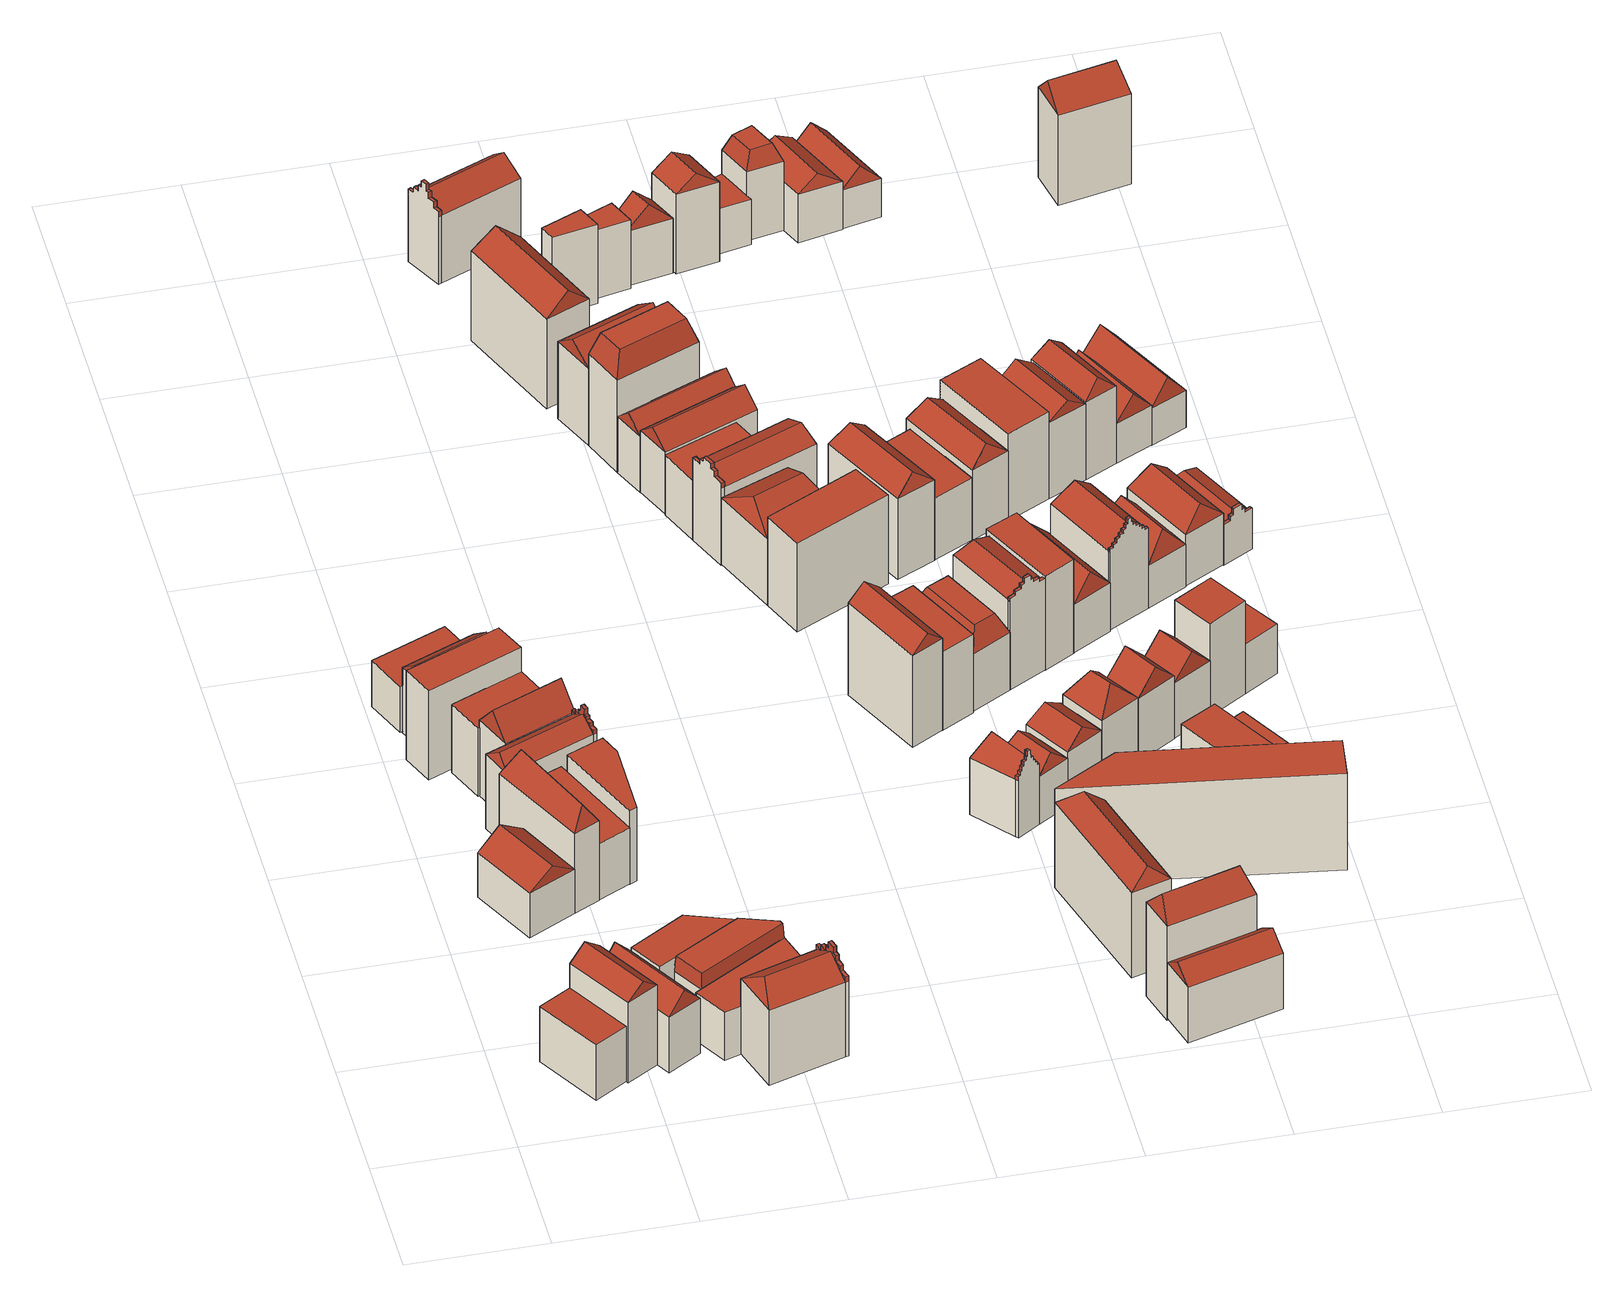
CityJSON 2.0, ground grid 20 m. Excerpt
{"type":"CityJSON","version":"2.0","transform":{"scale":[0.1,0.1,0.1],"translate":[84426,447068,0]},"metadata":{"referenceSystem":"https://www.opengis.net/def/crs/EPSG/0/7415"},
"CityObjects":{
"building1":{"type":"Building","geometry":[{"type":"Solid","lod":"2","boundaries":[[[[0,1,2,3]],[[4,5,6,7]],[[2,1,7,6]],[[0,3,5,4]],[[3,2,6,5]],[[1,0,4,7]]]],"semantics":{"surfaces":[{"type":"GroundSurface"},{"type":"RoofSurface"},{"type":"WallSurface"}],"values":[[0,1,2,2,2,2]]}}]},
"building2":{"type":"Building","geometry":[{"type":"Solid","lod":"2","boundaries":[[[[8,9,10,11]],[[10,9,12,13]],[[8,11,14,15]],[[11,10,13,14]],[[9,8,15,12]],[[15,14,16,17]],[[14,13,16]],[[13,12,17,16]],[[12,15,17]]]],"semantics":{"surfaces":[{"type":"GroundSurface"},{"type":"WallSurface"},{"type":"RoofSurface"}],"values":[[0,1,1,1,1,2,2,2,2]]}}]},
"building3":{"type":"Building","geometry":[{"type":"Solid","lod":"2","boundaries":[[[[18,19,20,21]],[[20,19,22,23]],[[18,21,24,25]],[[21,20,23,24]],[[19,18,25,22]],[[25,24,26,27]],[[24,23,26]],[[23,22,27,26]],[[22,25,27]]]],"semantics":{"surfaces":[{"type":"GroundSurface"},{"type":"WallSurface"},{"type":"RoofSurface"}],"values":[[0,1,1,1,1,2,2,2,2]]}}]},
"building4":{"type":"Building","geometry":[{"type":"Solid","lod":"2","boundaries":[[[[28,29,30,31]],[[30,29,32,33]],[[28,31,34,35]],[[31,30,33,34]],[[29,28,35,32]],[[35,34,36,37]],[[34,33,36]],[[33,32,37,36]],[[32,35,37]]]],"semantics":{"surfaces":[{"type":"GroundSurface"},{"type":"WallSurface"},{"type":"RoofSurface"}],"values":[[0,1,1,1,1,2,2,2,2]]}}]},
"building5":{"type":"Building","geometry":[{"type":"Solid","lod":"2","boundaries":[[[[38,20,39,40]],[[40,39,41,42]],[[20,38,43,44]],[[39,20,44,41]],[[38,40,42,43]],[[43,42,45,46]],[[42,41,45]],[[41,44,46,45]],[[44,43,46]]]],"semantics":{"surfaces":[{"type":"GroundSurface"},{"type":"WallSurface"},{"type":"RoofSurface"}],"values":[[0,1,1,1,1,2,2,2,2]]}}]},
"building6":{"type":"Building","geometry":[{"type":"Solid","lod":"2","boundaries":[[[[47,48,49,50]],[[51,52,53,54]],[[49,48,54,53]],[[47,50,52,51]],[[50,49,53,52]],[[48,47,51,54]]]],"semantics":{"surfaces":[{"type":"GroundSurface"},{"type":"RoofSurface"},{"type":"WallSurface"}],"values":[[0,1,2,2,2,2]]}}]},
"building7":{"type":"Building","geometry":[{"type":"Solid","lod":"2","boundaries":[[[[55,56,57,58]],[[59,60,61,62]],[[57,56,62,61]],[[55,58,60,59]],[[58,57,61,60]],[[56,55,59,62]]]],"semantics":{"surfaces":[{"type":"GroundSurface"},{"type":"RoofSurface"},{"type":"WallSurface"}],"values":[[0,1,2,2,2,2]]}}]},
"building8":{"type":"Building","geometry":[{"type":"Solid","lod":"2","boundaries":[[[[63,64,65,66]],[[67,68,69,70]],[[65,64,70,69]],[[63,66,68,67]],[[66,65,69,68]],[[64,63,67,70]]]],"semantics":{"surfaces":[{"type":"GroundSurface"},{"type":"RoofSurface"},{"type":"WallSurface"}],"values":[[0,1,2,2,2,2]]}}]},
"building9":{"type":"Building","geometry":[{"type":"Solid","lod":"2","boundaries":[[[[71,72,73,74]],[[73,72,75,76]],[[71,74,77,78]],[[74,73,76,77]],[[72,71,78,75]],[[78,77,79,80]],[[77,76,79]],[[76,75,80,79]],[[75,78,80]]]],"semantics":{"surfaces":[{"type":"GroundSurface"},{"type":"WallSurface"},{"type":"RoofSurface"}],"values":[[0,1,1,1,1,2,2,2,2]]}}]},
"building10":{"type":"Building","geometry":[{"type":"Solid","lod":"2","boundaries":[[[[81,82,83,84]],[[85,86,87,88]],[[84,83,87,86]],[[82,81,85,88]],[[83,82,88,87]],[[81,84,86,85]]]],"semantics":{"surfaces":[{"type":"GroundSurface"},{"type":"RoofSurface"},{"type":"WallSurface"}],"values":[[0,1,2,2,2,2]]}}]},
"building11":{"type":"Building","geometry":[{"type":"Solid","lod":"2","boundaries":[[[[89,90,91,92]],[[91,90,93,94]],[[89,92,95,96]],[[90,89,96,93]],[[96,95,97,98]],[[94,93,98,97]],[[93,96,98]],[[97,95,99,100,101,102,103,104,105,106,107,108,109,110,111,112,94]],[[113,114,115,116,117,118,119,120,121,122,123,124,125,126,127,128,129,130]],[[104,103,123,122]],[[112,111,115,114]],[[105,104,122,121]],[[94,112,114,113]],[[91,94,113,130]],[[106,105,121,120]],[[92,91,130,129]],[[99,95,128,127]],[[95,92,129,128]],[[107,106,120,119]],[[100,99,127,126]],[[108,107,119,118]],[[101,100,126,125]],[[109,108,118,117]],[[102,101,125,124]],[[110,109,117,116]],[[103,102,124,123]],[[111,110,116,115]]]],"semantics":{"surfaces":[{"type":"GroundSurface"},{"type":"WallSurface"},{"type":"RoofSurface"}],"values":[[0,1,1,1,2,2,2,2,1,2,2,2,2,1,2,0,2,1,2,2,2,2,2,2,2,2,2]]}}]},
"building12":{"type":"Building","geometry":[{"type":"Solid","lod":"2","boundaries":[[[[131,132,133,134]],[[135,136,137,138]],[[133,132,138,137]],[[131,134,136,135]],[[134,133,137,136]],[[132,131,135,138]]]],"semantics":{"surfaces":[{"type":"GroundSurface"},{"type":"RoofSurface"},{"type":"WallSurface"}],"values":[[0,1,2,2,2,2]]}}]},
"building13":{"type":"Building","geometry":[{"type":"Solid","lod":"2","boundaries":[[[[139,140,134,141]],[[134,140,142,143]],[[139,141,144,145]],[[141,134,143,144]],[[140,139,145,142]],[[145,144,146,147]],[[144,143,146]],[[143,142,147,146]],[[142,145,147]]]],"semantics":{"surfaces":[{"type":"GroundSurface"},{"type":"WallSurface"},{"type":"RoofSurface"}],"values":[[0,1,1,1,1,2,2,2,2]]}}]},
"building14":{"type":"Building","geometry":[{"type":"Solid","lod":"2","boundaries":[[[[148,149,150,151,152]],[[151,150,153,154]],[[148,152,155,156]],[[150,149,157,153]],[[152,151,154,155]],[[149,148,156,157]],[[157,156,158,159]],[[156,155,160,158]],[[155,154,161,160]],[[154,153,162,161]],[[153,157,159,162]],[[158,160,161,162,159]]]],"semantics":{"surfaces":[{"type":"GroundSurface"},{"type":"WallSurface"},{"type":"RoofSurface"}],"values":[[0,1,1,1,1,1,2,2,2,2,2,2]]}}]},
"building15":{"type":"Building","geometry":[{"type":"Solid","lod":"2","boundaries":[[[[163,164,165,166,167]],[[168,169,170,171,172]],[[165,164,172,171]],[[167,166,170,169]],[[164,163,168,172]],[[166,165,171,170]],[[163,167,169,168]]]],"semantics":{"surfaces":[{"type":"GroundSurface"},{"type":"RoofSurface"},{"type":"WallSurface"}],"values":[[0,1,2,2,2,2,2]]}}]},
"building16":{"type":"Building","geometry":[{"type":"Solid","lod":"2","boundaries":[[[[173,174,175,176]],[[177,178,179,180]],[[175,174,180,179]],[[173,176,178,177]],[[176,175,179,178]],[[174,173,177,180]]]],"semantics":{"surfaces":[{"type":"GroundSurface"},{"type":"RoofSurface"},{"type":"WallSurface"}],"values":[[0,1,2,2,2,2]]}}]},
"building17":{"type":"Building","geometry":[{"type":"Solid","lod":"2","boundaries":[[[[181,182,183,184]],[[183,182,185,186]],[[181,184,187,188]],[[182,181,188,185]],[[188,187,189,190]],[[186,185,190,189]],[[185,188,190]],[[189,187,191,192,193,194,195,196,197,198,199,200,201,202,203,204,186]],[[205,206,207,208,209,210,211,212,213,214,215,216,217,218,219,220,221,222]],[[196,195,215,214]],[[204,203,207,206]],[[197,196,214,213]],[[186,204,206,205]],[[183,186,205,222]],[[198,197,213,212]],[[184,183,222,221]],[[191,187,220,219]],[[187,184,221,220]],[[199,198,212,211]],[[192,191,219,218]],[[200,199,211,210]],[[193,192,218,217]],[[201,200,210,209]],[[194,193,217,216]],[[202,201,209,208]],[[195,194,216,215]],[[203,202,208,207]]]],"semantics":{"surfaces":[{"type":"GroundSurface"},{"type":"WallSurface"},{"type":"RoofSurface"}],"values":[[0,1,1,1,2,2,2,2,1,2,2,2,2,1,2,0,2,1,2,2,2,2,2,2,2,2,2]]}}]},
"building18":{"type":"Building","geometry":[{"type":"Solid","lod":"2","boundaries":[[[[223,224,225,226]],[[225,224,227,228]],[[223,226,229,230]],[[226,225,228,229]],[[224,223,230,227]],[[230,229,231,232]],[[229,228,231]],[[228,227,232,231]],[[227,230,232]]]],"semantics":{"surfaces":[{"type":"GroundSurface"},{"type":"WallSurface"},{"type":"RoofSurface"}],"values":[[0,1,1,1,1,2,2,2,2]]}}]},
"building19":{"type":"Building","geometry":[{"type":"Solid","lod":"2","boundaries":[[[[233,234,235,236]],[[235,234,237,238]],[[233,236,239,240]],[[236,235,238,239]],[[240,239,241,242]],[[239,238,241]],[[238,237,242,241]],[[242,237,243,244,245,246,247,248,249,250,251,252,253,254,255,256,240]],[[257,258,259,260,261,262,263,264,265,266,267,268,269,270,271,272,273,274]],[[248,247,267,266]],[[234,233,274,273]],[[256,255,259,258]],[[237,234,273,272]],[[249,248,266,265]],[[240,256,258,257]],[[250,249,265,264]],[[243,237,272,271]],[[251,250,264,263]],[[244,243,271,270]],[[233,240,257,274]],[[252,251,263,262]],[[245,244,270,269]],[[253,252,262,261]],[[246,245,269,268]],[[254,253,261,260]],[[247,246,268,267]],[[255,254,260,259]]]],"semantics":{"surfaces":[{"type":"GroundSurface"},{"type":"WallSurface"},{"type":"RoofSurface"}],"values":[[0,1,1,1,2,2,2,2,1,2,0,2,1,2,2,2,2,2,2,1,2,2,2,2,2,2,2]]}}]},
"building20":{"type":"Building","geometry":[{"type":"Solid","lod":"2","boundaries":[[[[275,276,277,278]],[[277,276,279,280]],[[275,278,281,282]],[[278,277,280,281]],[[276,275,282,279]],[[282,281,283,284]],[[281,280,283]],[[280,279,284,283]],[[279,282,284]]]],"semantics":{"surfaces":[{"type":"GroundSurface"},{"type":"WallSurface"},{"type":"RoofSurface"}],"values":[[0,1,1,1,1,2,2,2,2]]}}]},
"building21":{"type":"Building","geometry":[{"type":"Solid","lod":"2","boundaries":[[[[285,286,287,277]],[[287,286,288,289]],[[285,277,290,291]],[[277,287,289,290]],[[286,285,291,288]],[[288,291,292,293]],[[291,290,294,292]],[[290,289,295,294]],[[289,288,293,295]],[[292,294,295,293]]]],"semantics":{"surfaces":[{"type":"GroundSurface"},{"type":"WallSurface"},{"type":"RoofSurface"}],"values":[[0,1,1,1,1,2,2,2,2,2]]}}]},
"building22":{"type":"Building","geometry":[{"type":"Solid","lod":"2","boundaries":[[[[296,297,298,299]],[[300,301,302,303]],[[298,297,303,302]],[[296,299,301,300]],[[299,298,302,301]],[[297,296,300,303]]]],"semantics":{"surfaces":[{"type":"GroundSurface"},{"type":"RoofSurface"},{"type":"WallSurface"}],"values":[[0,1,2,2,2,2]]}}]},
"building23":{"type":"Building","geometry":[{"type":"Solid","lod":"2","boundaries":[[[[304,305,306,307]],[[306,305,308,309]],[[304,307,310,311]],[[307,306,309,310]],[[305,304,311,308]],[[311,310,312,313]],[[310,309,312]],[[309,308,313,312]],[[308,311,313]]]],"semantics":{"surfaces":[{"type":"GroundSurface"},{"type":"WallSurface"},{"type":"RoofSurface"}],"values":[[0,1,1,1,1,2,2,2,2]]}}]},
"building24":{"type":"Building","geometry":[{"type":"Solid","lod":"2","boundaries":[[[[314,315,316,287]],[[316,315,317,318]],[[314,287,319,320]],[[287,316,318,319]],[[315,314,320,317]],[[320,319,321,322]],[[319,318,321]],[[318,317,322,321]],[[317,320,322]]]],"semantics":{"surfaces":[{"type":"GroundSurface"},{"type":"WallSurface"},{"type":"RoofSurface"}],"values":[[0,1,1,1,1,2,2,2,2]]}}]},
"building25":{"type":"Building","geometry":[{"type":"Solid","lod":"2","boundaries":[[[[323,324,325,326]],[[325,324,327,328]],[[323,326,329,330]],[[326,325,328,329]],[[324,323,330,327]],[[330,329,331,332]],[[329,328,331]],[[328,327,332,331]],[[327,330,332]]]],"semantics":{"surfaces":[{"type":"GroundSurface"},{"type":"WallSurface"},{"type":"RoofSurface"}],"values":[[0,1,1,1,1,2,2,2,2]]}}]},
"building26":{"type":"Building","geometry":[{"type":"Solid","lod":"2","boundaries":[[[[333,334,335,336]],[[335,334,337,338]],[[333,336,339,340]],[[336,335,338,339]],[[334,333,340,337]],[[340,339,341,342]],[[339,338,341]],[[338,337,342,341]],[[337,340,342]]]],"semantics":{"surfaces":[{"type":"GroundSurface"},{"type":"WallSurface"},{"type":"RoofSurface"}],"values":[[0,1,1,1,1,2,2,2,2]]}}]},
"building27":{"type":"Building","geometry":[{"type":"Solid","lod":"2","boundaries":[[[[343,344,345,346]],[[345,344,347,348]],[[343,346,349,350]],[[344,343,350,347]],[[350,349,351,352]],[[348,347,352,351]],[[347,350,352]],[[351,349,353,354,355,356,357,358,359,360,361,362,363,364,365,366,367,368,369,370,371,372,373,374,348]],[[375,376,377,378,379,380,381,382,383,384,385,386,387,388,389,390,391,392,393,394,395,396,397,398,399,400]],[[358,357,393,392]],[[373,372,378,377]],[[366,365,385,384]],[[359,358,392,391]],[[374,373,377,376]],[[367,366,384,383]],[[345,348,375,400]],[[360,359,391,390]],[[346,345,400,399]],[[348,374,376,375]],[[353,349,398,397]],[[368,367,383,382]],[[349,346,399,398]],[[361,360,390,389]],[[354,353,397,396]],[[369,368,382,381]],[[362,361,389,388]],[[355,354,396,395]],[[370,369,381,380]],[[363,362,388,387]],[[356,355,395,394]],[[371,370,380,379]],[[364,363,387,386]],[[357,356,394,393]],[[372,371,379,378]],[[365,364,386,385]]]],"semantics":{"surfaces":[{"type":"GroundSurface"},{"type":"WallSurface"},{"type":"RoofSurface"}],"values":[[0,1,1,1,2,2,2,2,1,2,2,2,2,2,2,1,2,0,2,2,2,1,2,2,2,2,2,2,2,2,2,2,2,2,2]]}}]},
"building28":{"type":"Building","geometry":[{"type":"Solid","lod":"2","boundaries":[[[[401,402,403,404]],[[403,402,405,406]],[[401,404,407,408]],[[402,401,408,405]],[[408,407,409,410]],[[406,405,410,409]],[[405,408,410]],[[409,407,411,412,413,414,415,416,417,418,419,420,406]],[[421,422,423,424,425,426,427,428,429,430,431,432,298,433]],[[416,415,427,426]],[[417,416,426,425]],[[403,406,421,433]],[[418,417,425,424]],[[404,403,433,298]],[[411,407,432,431]],[[407,404,298,432]],[[419,418,424,423]],[[412,411,431,430]],[[420,419,423,422]],[[413,412,430,429]],[[406,420,422,421]],[[414,413,429,428]],[[415,414,428,427]]]],"semantics":{"surfaces":[{"type":"GroundSurface"},{"type":"WallSurface"},{"type":"RoofSurface"}],"values":[[0,1,1,1,2,2,2,2,1,2,2,1,2,0,2,1,2,2,2,2,2,2,2]]}}]},
"building29":{"type":"Building","geometry":[{"type":"Solid","lod":"2","boundaries":[[[[434,435,436,437]],[[437,436,438,439]],[[435,434,440,441]],[[436,435,441,438]],[[434,437,439,440]],[[440,439,442,443]],[[439,438,442]],[[438,441,443,442]],[[441,440,443]]]],"semantics":{"surfaces":[{"type":"GroundSurface"},{"type":"WallSurface"},{"type":"RoofSurface"}],"values":[[0,1,1,1,1,2,2,2,2]]}}]},
"building30":{"type":"Building","geometry":[{"type":"Solid","lod":"2","boundaries":[[[[444,445,446,447]],[[448,449,450,451]],[[446,445,451,450]],[[444,447,449,448]],[[447,446,450,449]],[[445,444,448,451]]]],"semantics":{"surfaces":[{"type":"GroundSurface"},{"type":"RoofSurface"},{"type":"WallSurface"}],"values":[[0,1,2,2,2,2]]}}]},
"building31":{"type":"Building","geometry":[{"type":"Solid","lod":"2","boundaries":[[[[452,333,453,454]],[[455,456,457,458]],[[453,333,458,457]],[[452,454,456,455]],[[454,453,457,456]],[[333,452,455,458]]]],"semantics":{"surfaces":[{"type":"GroundSurface"},{"type":"RoofSurface"},{"type":"WallSurface"}],"values":[[0,1,2,2,2,2]]}}]},
"building32":{"type":"Building","geometry":[{"type":"Solid","lod":"2","boundaries":[[[[459,460,461,462]],[[463,464,465,466]],[[461,460,466,465]],[[459,462,464,463]],[[462,461,465,464]],[[460,459,463,466]]]],"semantics":{"surfaces":[{"type":"GroundSurface"},{"type":"RoofSurface"},{"type":"WallSurface"}],"values":[[0,1,2,2,2,2]]}}]},
"building33":{"type":"Building","geometry":[{"type":"Solid","lod":"2","boundaries":[[[[467,468,469,400]],[[469,468,470,471]],[[467,400,472,473]],[[400,469,471,472]],[[468,467,473,470]],[[473,472,474,475]],[[472,471,474]],[[471,470,475,474]],[[470,473,475]]]],"semantics":{"surfaces":[{"type":"GroundSurface"},{"type":"WallSurface"},{"type":"RoofSurface"}],"values":[[0,1,1,1,1,2,2,2,2]]}}]},
"building34":{"type":"Building","geometry":[{"type":"Solid","lod":"2","boundaries":[[[[476,477,478,479]],[[478,477,480,481]],[[476,479,482,483]],[[479,478,481,482]],[[477,476,483,480]],[[483,482,484,485]],[[482,481,484]],[[481,480,485,484]],[[480,483,485]]]],"semantics":{"surfaces":[{"type":"GroundSurface"},{"type":"WallSurface"},{"type":"RoofSurface"}],"values":[[0,1,1,1,1,2,2,2,2]]}}]},
"building35":{"type":"Building","geometry":[{"type":"Solid","lod":"2","boundaries":[[[[486,487,488,489]],[[489,488,490,491]],[[487,486,492,493]],[[488,487,493,490]],[[486,489,491,492]],[[492,491,494,495]],[[491,490,494]],[[490,493,495,494]],[[493,492,495]]]],"semantics":{"surfaces":[{"type":"GroundSurface"},{"type":"WallSurface"},{"type":"RoofSurface"}],"values":[[0,1,1,1,1,2,2,2,2]]}}]},
"building36":{"type":"Building","geometry":[{"type":"Solid","lod":"2","boundaries":[[[[496,497,498,499]],[[500,501,502,503]],[[498,497,503,502]],[[496,499,501,500]],[[499,498,502,501]],[[497,496,500,503]]]],"semantics":{"surfaces":[{"type":"GroundSurface"},{"type":"RoofSurface"},{"type":"WallSurface"}],"values":[[0,1,2,2,2,2]]}}]},
"building37":{"type":"Building","geometry":[{"type":"Solid","lod":"2","boundaries":[[[[504,505,506,507]],[[506,505,508,509]],[[504,507,510,511]],[[507,506,509,510]],[[505,504,511,508]],[[508,511,512,513]],[[511,510,514,512]],[[510,509,515,514]],[[509,508,513,515]],[[512,514,515,513]]]],"semantics":{"surfaces":[{"type":"GroundSurface"},{"type":"WallSurface"},{"type":"RoofSurface"}],"values":[[0,1,1,1,1,2,2,2,2,2]]}}]},
"building38":{"type":"Building","geometry":[{"type":"Solid","lod":"2","boundaries":[[[[516,517,518,469]],[[518,517,519,520]],[[516,469,521,522]],[[469,518,520,521]],[[517,516,522,519]],[[522,521,523,524]],[[521,520,523]],[[520,519,524,523]],[[519,522,524]]]],"semantics":{"surfaces":[{"type":"GroundSurface"},{"type":"WallSurface"},{"type":"RoofSurface"}],"values":[[0,1,1,1,1,2,2,2,2]]}}]},
"building39":{"type":"Building","geometry":[{"type":"Solid","lod":"2","boundaries":[[[[525,526,527,528]],[[527,526,529,530]],[[525,528,531,532]],[[528,527,530,531]],[[526,525,532,529]],[[532,531,533,534]],[[531,530,533]],[[530,529,534,533]],[[529,532,534]]]],"semantics":{"surfaces":[{"type":"GroundSurface"},{"type":"WallSurface"},{"type":"RoofSurface"}],"values":[[0,1,1,1,1,2,2,2,2]]}}]},
"building40":{"type":"Building","geometry":[{"type":"Solid","lod":"2","boundaries":[[[[535,536,537,538]],[[537,536,539,540]],[[535,538,541,542]],[[538,537,540,541]],[[536,535,542,539]],[[542,541,543,544]],[[541,540,543]],[[540,539,544,543]],[[539,542,544]]]],"semantics":{"surfaces":[{"type":"GroundSurface"},{"type":"WallSurface"},{"type":"RoofSurface"}],"values":[[0,1,1,1,1,2,2,2,2]]}}]},
"building41":{"type":"Building","geometry":[{"type":"Solid","lod":"2","boundaries":[[[[545,546,547,548]],[[547,546,549,550]],[[545,548,551,552]],[[546,545,552,549]],[[552,551,553,554]],[[550,549,554,553]],[[549,552,554]],[[553,551,555,556,557,558,559,560,561,562,563,564,565,566,567,568,550]],[[569,570,571,572,573,574,575,576,577,578,579,580,581,582,583,584,506,585]],[[560,559,579,578]],[[568,567,571,570]],[[561,560,578,577]],[[550,568,570,569]],[[547,550,569,585]],[[562,561,577,576]],[[548,547,585,506]],[[555,551,584,583]],[[551,548,506,584]],[[563,562,576,575]],[[556,555,583,582]],[[564,563,575,574]],[[557,556,582,581]],[[565,564,574,573]],[[558,557,581,580]],[[566,565,573,572]],[[559,558,580,579]],[[567,566,572,571]]]],"semantics":{"surfaces":[{"type":"GroundSurface"},{"type":"WallSurface"},{"type":"RoofSurface"}],"values":[[0,1,1,1,2,2,2,2,1,2,2,2,2,1,2,0,2,1,2,2,2,2,2,2,2,2,2]]}}]},
"building42":{"type":"Building","geometry":[{"type":"Solid","lod":"2","boundaries":[[[[586,587,588,589]],[[588,587,590,591]],[[586,589,592,593]],[[589,588,591,592]],[[587,586,593,590]],[[593,592,594,595]],[[592,591,594]],[[591,590,595,594]],[[590,593,595]]]],"semantics":{"surfaces":[{"type":"GroundSurface"},{"type":"WallSurface"},{"type":"RoofSurface"}],"values":[[0,1,1,1,1,2,2,2,2]]}}]},
"building43":{"type":"Building","geometry":[{"type":"Solid","lod":"2","boundaries":[[[[596,597,598,599]],[[600,601,602,603]],[[598,597,603,602]],[[596,599,601,600]],[[599,598,602,601]],[[597,596,600,603]]]],"semantics":{"surfaces":[{"type":"GroundSurface"},{"type":"RoofSurface"},{"type":"WallSurface"}],"values":[[0,1,2,2,2,2]]}}]},
"building44":{"type":"Building","geometry":[{"type":"Solid","lod":"2","boundaries":[[[[604,605,606,607]],[[607,606,608,609]],[[605,604,610,611]],[[606,605,611,608]],[[604,607,609,610]],[[610,609,612,613]],[[609,608,612]],[[608,611,613,612]],[[611,610,613]]]],"semantics":{"surfaces":[{"type":"GroundSurface"},{"type":"WallSurface"},{"type":"RoofSurface"}],"values":[[0,1,1,1,1,2,2,2,2]]}}]},
"building45":{"type":"Building","geometry":[{"type":"Solid","lod":"2","boundaries":[[[[614,615,616,617]],[[616,615,618,619]],[[614,617,620,621]],[[617,616,619,620]],[[615,614,621,618]],[[621,620,622,623]],[[620,619,622]],[[619,618,623,622]],[[618,621,623]]]],"semantics":{"surfaces":[{"type":"GroundSurface"},{"type":"WallSurface"},{"type":"RoofSurface"}],"values":[[0,1,1,1,1,2,2,2,2]]}}]},
"building46":{"type":"Building","geometry":[{"type":"Solid","lod":"2","boundaries":[[[[624,625,626,627]],[[628,629,630,631]],[[626,625,631,630]],[[624,627,629,628]],[[627,626,630,629]],[[625,624,628,631]]]],"semantics":{"surfaces":[{"type":"GroundSurface"},{"type":"RoofSurface"},{"type":"WallSurface"}],"values":[[0,1,2,2,2,2]]}}]},
"building47":{"type":"Building","geometry":[{"type":"Solid","lod":"2","boundaries":[[[[632,633,634,635]],[[636,637,638,639]],[[634,633,639,638]],[[632,635,637,636]],[[635,634,638,637]],[[633,632,636,639]]]],"semantics":{"surfaces":[{"type":"GroundSurface"},{"type":"RoofSurface"},{"type":"WallSurface"}],"values":[[0,1,2,2,2,2]]}}]},
"building48":{"type":"Building","geometry":[{"type":"Solid","lod":"2","boundaries":[[[[640,641,642,588]],[[642,641,643,644]],[[640,588,645,646]],[[588,642,644,645]],[[641,640,646,643]],[[646,645,647,648]],[[645,644,647]],[[644,643,648,647]],[[643,646,648]]]],"semantics":{"surfaces":[{"type":"GroundSurface"},{"type":"WallSurface"},{"type":"RoofSurface"}],"values":[[0,1,1,1,1,2,2,2,2]]}}]},
"building49":{"type":"Building","geometry":[{"type":"Solid","lod":"2","boundaries":[[[[615,649,650,651]],[[652,653,654,655]],[[650,649,655,654]],[[615,651,653,652]],[[651,650,654,653]],[[649,615,652,655]]]],"semantics":{"surfaces":[{"type":"GroundSurface"},{"type":"RoofSurface"},{"type":"WallSurface"}],"values":[[0,1,2,2,2,2]]}}]},
"building50":{"type":"Building","geometry":[{"type":"Solid","lod":"2","boundaries":[[[[656,657,658,659]],[[660,661,662,663]],[[658,657,663,662]],[[656,659,661,660]],[[659,658,662,661]],[[657,656,660,663]]]],"semantics":{"surfaces":[{"type":"GroundSurface"},{"type":"RoofSurface"},{"type":"WallSurface"}],"values":[[0,1,2,2,2,2]]}}]},
"building51":{"type":"Building","geometry":[{"type":"Solid","lod":"2","boundaries":[[[[664,665,666,667]],[[666,665,668,669]],[[664,667,670,671]],[[667,666,669,670]],[[665,664,671,668]],[[671,670,672,673]],[[670,669,672]],[[669,668,673,672]],[[668,671,673]]]],"semantics":{"surfaces":[{"type":"GroundSurface"},{"type":"WallSurface"},{"type":"RoofSurface"}],"values":[[0,1,1,1,1,2,2,2,2]]}}]},
"building52":{"type":"Building","geometry":[{"type":"Solid","lod":"2","boundaries":[[[[674,675,676,677]],[[676,675,678,679]],[[674,677,680,681]],[[677,676,679,680]],[[675,674,681,678]],[[681,680,682,683]],[[680,679,682]],[[679,678,683,682]],[[678,681,683]]]],"semantics":{"surfaces":[{"type":"GroundSurface"},{"type":"WallSurface"},{"type":"RoofSurface"}],"values":[[0,1,1,1,1,2,2,2,2]]}}]},
"building53":{"type":"Building","geometry":[{"type":"Solid","lod":"2","boundaries":[[[[684,685,686,687]],[[686,685,688,689]],[[684,687,690,691]],[[687,686,689,690]],[[685,684,691,688]],[[691,690,692,693]],[[690,689,692]],[[689,688,693,692]],[[688,691,693]]]],"semantics":{"surfaces":[{"type":"GroundSurface"},{"type":"WallSurface"},{"type":"RoofSurface"}],"values":[[0,1,1,1,1,2,2,2,2]]}}]},
"building54":{"type":"Building","geometry":[{"type":"Solid","lod":"2","boundaries":[[[[649,694,695,696]],[[695,694,697,698]],[[649,696,699,700]],[[696,695,698,699]],[[694,649,700,697]],[[697,700,701,702]],[[700,699,703,701]],[[699,698,704,703]],[[698,697,702,704]],[[701,703,704,702]]]],"semantics":{"surfaces":[{"type":"GroundSurface"},{"type":"WallSurface"},{"type":"RoofSurface"}],"values":[[0,1,1,1,1,2,2,2,2,2]]}}]},
"building55":{"type":"Building","geometry":[{"type":"Solid","lod":"2","boundaries":[[[[705,706,707,708]],[[707,706,709,710]],[[705,708,711,712]],[[708,707,710,711]],[[706,705,712,709]],[[709,712,713,714]],[[712,711,715,713]],[[711,710,716,715]],[[710,709,714,716]],[[713,715,716,714]]]],"semantics":{"surfaces":[{"type":"GroundSurface"},{"type":"WallSurface"},{"type":"RoofSurface"}],"values":[[0,1,1,1,1,2,2,2,2,2]]}}]},
"building56":{"type":"Building","geometry":[{"type":"Solid","lod":"2","boundaries":[[[[717,718,719,666]],[[720,721,722,723]],[[719,718,723,722]],[[717,666,721,720]],[[666,719,722,721]],[[718,717,720,723]]]],"semantics":{"surfaces":[{"type":"GroundSurface"},{"type":"RoofSurface"},{"type":"WallSurface"}],"values":[[0,1,2,2,2,2]]}}]},
"building57":{"type":"Building","geometry":[{"type":"Solid","lod":"2","boundaries":[[[[724,725,726,727]],[[726,725,728,729]],[[724,727,730,731]],[[725,724,731,728]],[[731,730,732,733]],[[729,728,733,732]],[[728,731,733]],[[732,730,734,735,736,737,738,739,740,741,742,743,744,745,746,747,748,749,750,751,752,753,754,755,756,757,758,759,729]],[[760,761,762,763,764,765,766,767,768,769,770,771,772,773,774,775,776,777,778,779,780,781,782,783,784,785,786,787,788,789]],[[757,756,764,763]],[[744,743,777,776]],[[758,757,763,762]],[[745,744,776,775]],[[759,758,762,761]],[[727,726,789,788]],[[746,745,775,774]],[[729,759,761,760]],[[747,746,774,773]],[[734,730,787,786]],[[748,747,773,772]],[[735,734,786,785]],[[749,748,772,771]],[[736,735,785,784]],[[750,749,771,770]],[[737,736,784,783]],[[751,750,770,769]],[[738,737,783,782]],[[752,751,769,768]],[[739,738,782,781]],[[726,729,760,789]],[[753,752,768,767]],[[740,739,781,780]],[[730,727,788,787]],[[754,753,767,766]],[[741,740,780,779]],[[755,754,766,765]],[[742,741,779,778]],[[756,755,765,764]],[[743,742,778,777]]]],"semantics":{"surfaces":[{"type":"GroundSurface"},{"type":"WallSurface"},{"type":"RoofSurface"}],"values":[[0,1,1,1,2,2,2,2,1,2,2,2,2,2,0,2,2,2,2,2,2,2,2,2,2,2,2,2,2,1,2,2,1,2,2,2,2,2,2]]}}]},
"building58":{"type":"Building","geometry":[{"type":"Solid","lod":"2","boundaries":[[[[790,791,792,793]],[[794,795,796,797]],[[792,791,797,796]],[[790,793,795,794]],[[793,792,796,795]],[[791,790,794,797]]]],"semantics":{"surfaces":[{"type":"GroundSurface"},{"type":"RoofSurface"},{"type":"WallSurface"}],"values":[[0,1,2,2,2,2]]}}]},
"building59":{"type":"Building","geometry":[{"type":"Solid","lod":"2","boundaries":[[[[694,798,799,800]],[[799,798,801,802]],[[694,800,803,804]],[[800,799,802,803]],[[798,694,804,801]],[[804,803,805,806]],[[803,802,805]],[[802,801,806,805]],[[801,804,806]]]],"semantics":{"surfaces":[{"type":"GroundSurface"},{"type":"WallSurface"},{"type":"RoofSurface"}],"values":[[0,1,1,1,1,2,2,2,2]]}}]},
"building60":{"type":"Building","geometry":[{"type":"Solid","lod":"2","boundaries":[[[[807,808,809,719]],[[809,808,810,811]],[[807,719,812,813]],[[719,809,811,812]],[[808,807,813,810]],[[813,812,814,815]],[[812,811,814]],[[811,810,815,814]],[[810,813,815]]]],"semantics":{"surfaces":[{"type":"GroundSurface"},{"type":"WallSurface"},{"type":"RoofSurface"}],"values":[[0,1,1,1,1,2,2,2,2]]}}]},
"building61":{"type":"Building","geometry":[{"type":"Solid","lod":"2","boundaries":[[[[816,817,818,789]],[[818,817,819,820]],[[816,789,821,822]],[[789,818,820,821]],[[817,816,822,819]],[[822,821,823,824]],[[821,820,823]],[[820,819,824,823]],[[819,822,824]]]],"semantics":{"surfaces":[{"type":"GroundSurface"},{"type":"WallSurface"},{"type":"RoofSurface"}],"values":[[0,1,1,1,1,2,2,2,2]]}}]},
"building62":{"type":"Building","geometry":[{"type":"Solid","lod":"2","boundaries":[[[[825,826,827,792]],[[828,829,830,831]],[[827,826,831,830]],[[825,792,829,828]],[[792,827,830,829]],[[826,825,828,831]]]],"semantics":{"surfaces":[{"type":"GroundSurface"},{"type":"RoofSurface"},{"type":"WallSurface"}],"values":[[0,1,2,2,2,2]]}}]},
"building63":{"type":"Building","geometry":[{"type":"Solid","lod":"2","boundaries":[[[[798,832,833,834]],[[833,832,835,836]],[[798,834,837,838]],[[834,833,836,837]],[[832,798,838,835]],[[838,837,839,840]],[[837,836,839]],[[836,835,840,839]],[[835,838,840]]]],"semantics":{"surfaces":[{"type":"GroundSurface"},{"type":"WallSurface"},{"type":"RoofSurface"}],"values":[[0,1,1,1,1,2,2,2,2]]}}]},
"building64":{"type":"Building","geometry":[{"type":"Solid","lod":"2","boundaries":[[[[841,842,843,809]],[[843,842,844,845]],[[841,809,846,847]],[[809,843,845,846]],[[842,841,847,844]],[[847,846,848,849]],[[846,845,848]],[[845,844,849,848]],[[844,847,849]]]],"semantics":{"surfaces":[{"type":"GroundSurface"},{"type":"WallSurface"},{"type":"RoofSurface"}],"values":[[0,1,1,1,1,2,2,2,2]]}}]},
"building65":{"type":"Building","geometry":[{"type":"Solid","lod":"2","boundaries":[[[[850,851,852,853]],[[852,851,854,855]],[[850,853,856,857]],[[853,852,855,856]],[[851,850,857,854]],[[857,856,858,859]],[[856,855,858]],[[855,854,859,858]],[[854,857,859]]]],"semantics":{"surfaces":[{"type":"GroundSurface"},{"type":"WallSurface"},{"type":"RoofSurface"}],"values":[[0,1,1,1,1,2,2,2,2]]}}]},
"building66":{"type":"Building","geometry":[{"type":"Solid","lod":"2","boundaries":[[[[860,861,862,843]],[[862,861,863,864]],[[860,843,865,866]],[[843,862,864,865]],[[861,860,866,863]],[[866,865,867,868]],[[865,864,867]],[[864,863,868,867]],[[863,866,868]]]],"semantics":{"surfaces":[{"type":"GroundSurface"},{"type":"WallSurface"},{"type":"RoofSurface"}],"values":[[0,1,1,1,1,2,2,2,2]]}}]},
"building67":{"type":"Building","geometry":[{"type":"Solid","lod":"2","boundaries":[[[[869,870,871,872]],[[871,870,873,874]],[[869,872,875,876]],[[870,869,876,873]],[[876,875,877,878]],[[874,873,878,877]],[[873,876,878]],[[877,875,879,880,881,882,883,884,885,886,887,888,874]],[[889,890,891,892,893,894,895,896,897,898,899,900,901,902]],[[884,883,895,894]],[[885,884,894,893]],[[871,874,889,902]],[[886,885,893,892]],[[872,871,902,901]],[[879,875,900,899]],[[875,872,901,900]],[[887,886,892,891]],[[880,879,899,898]],[[888,887,891,890]],[[881,880,898,897]],[[874,888,890,889]],[[882,881,897,896]],[[883,882,896,895]]]],"semantics":{"surfaces":[{"type":"GroundSurface"},{"type":"WallSurface"},{"type":"RoofSurface"}],"values":[[0,1,1,1,2,2,2,2,1,2,2,1,2,0,2,1,2,2,2,2,2,2,2]]}}]},
"building68":{"type":"Building","geometry":[{"type":"Solid","lod":"2","boundaries":[[[[903,904,905,906]],[[905,904,907,908]],[[903,906,909,910]],[[906,905,908,909]],[[904,903,910,907]],[[910,909,911,912]],[[909,908,911]],[[908,907,912,911]],[[907,910,912]]]],"semantics":{"surfaces":[{"type":"GroundSurface"},{"type":"WallSurface"},{"type":"RoofSurface"}],"values":[[0,1,1,1,1,2,2,2,2]]}}]},
"building69":{"type":"Building","geometry":[{"type":"Solid","lod":"2","boundaries":[[[[913,914,915,916]],[[915,914,917,918]],[[913,916,919,920]],[[916,915,918,919]],[[914,913,920,917]],[[920,919,921,922]],[[919,918,921]],[[918,917,922,921]],[[917,920,922]]]],"semantics":{"surfaces":[{"type":"GroundSurface"},{"type":"WallSurface"},{"type":"RoofSurface"}],"values":[[0,1,1,1,1,2,2,2,2]]}}]}
},
"vertices":[
[165,84,15],[118,56,15],[63,149,15],[110,177,15],[165,84,110],[110,177,110],[63,149,110],[118,56,110],
[212,109,14],[167,82,14],[110,177,14],[156,204,14],[167,82,152],[110,177,152],[156,204,152],[212,109,152],[133,191,174],[190,95,174],
[58,495,13],[127,530,13],[175,434,13],[106,399,13],[127,530,89],[175,434,89],[106,399,89],[58,495,89],[141,416,116],[92,513,116],
[272,118,15],[224,89,15],[156,204,15],[204,233,15],[224,89,110],[156,204,110],[204,233,110],[272,118,110],[180,219,141],[248,104,141],
[212,452,13],[105,575,13],[151,595,13],[105,575,150],[151,595,150],[212,452,150],[175,434,150],[134,572,189],[189,453,182],
[47,737,16],[27,784,16],[165,842,16],[185,796,16],[47,737,169],[185,796,169],[165,842,169],[27,784,169],
[34,848,8],[9,908,8],[118,954,8],[143,894,8],[34,848,87],[143,894,87],[118,954,87],[9,908,87],
[233,186,13],[205,233,13],[286,282,13],[354,258,13],[233,186,115],[354,258,115],[286,282,115],[205,233,115],
[59,798,7],[37,849,7],[143,894,7],[165,842,7],[37,849,119],[143,894,119],[165,842,119],[59,798,119],[154,868,142],[48,823,142],
[151,596,14],[198,616,14],[258,475,14],[212,452,14],[151,596,111],[212,452,111],[258,475,111],[198,616,111],
[118,583,12],[99,629,12],[227,683,12],[246,637,12],[99,629,140],[227,683,140],[246,637,140],[118,583,140],[237,660,158],[113,608,158],[246,637,147],[243,645,147],[243,645,153],[240,652,153],[240,652,159],[238,656,159],[238,656,169],[235,664,169],[235,664,159],[233,668,159],[233,668,153],[230,675,153],[230,675,147],[227,683,147],[232,685,140],[232,685,147],[235,677,147],[235,677,153],[238,670,153],[238,670,159],[240,666,159],[240,666,169],[243,658,169],[243,658,159],[245,654,159],[245,654,153],[248,647,153],[248,647,147],[251,639,147],[251,639,140],[251,639,12],[232,685,12],
[104,696,11],[81,751,11],[185,796,11],[208,740,11],[104,696,128],[208,740,128],[185,796,128],[81,751,128],
[129,642,11],[106,697,11],[232,685,11],[106,697,141],[208,740,141],[232,685,141],[129,642,141],[220,713,179],[118,669,179],
[282,154,11],[255,200,11],[354,258,11],[408,240,11],[411,231,11],[354,258,93],[408,240,93],[411,231,93],[282,154,93],[255,200,93],[283,157,119],[258,199,119],[409,232,119],[407,238,119],[354,256,119],
[203,604,13],[256,627,13],[269,596,13],[269,480,13],[258,475,13],[203,604,140],[258,475,140],[269,480,140],[269,596,140],[256,627,140],
[411,231,13],[438,143,13],[301,100,13],[273,148,13],[411,231,95],[273,148,95],[301,100,95],[438,143,95],
[346,35,15],[324,107,15],[434,142,15],[456,69,15],[324,107,144],[434,142,144],[456,69,144],[346,35,144],[445,105,169],[349,75,169],[456,69,153],[452,81,153],[452,81,162],[449,93,162],[449,93,171],[447,99,171],[447,99,181],[443,111,181],[443,111,171],[441,117,171],[441,117,162],[437,129,162],[437,129,153],[434,142,153],[438,143,144],[438,143,153],[442,131,153],[442,131,162],[446,119,162],[446,119,171],[448,113,171],[448,113,181],[452,101,181],[452,101,171],[454,95,171],[454,95,162],[457,83,162],[457,83,153],[461,70,153],[461,70,144],[461,70,15],[438,143,15],
[301,1605,6],[371,1619,6],[431,1476,6],[367,1448,6],[371,1619,160],[431,1476,160],[367,1448,160],[301,1605,160],[399,1462,192],[336,1612,192],
[288,1723,10],[259,1777,10],[382,1829,10],[406,1773,10],[259,1777,126],[382,1829,126],[406,1773,126],[288,1723,126],[389,1799,153],[274,1750,153],[259,1777,135],[264,1768,135],[264,1768,145],[269,1759,145],[269,1759,155],[272,1754,155],[272,1754,166],[276,1745,166],[276,1745,155],[279,1741,155],[279,1741,145],[284,1732,145],[284,1732,135],[288,1723,135],[284,1721,126],[284,1721,135],[279,1730,135],[279,1730,145],[274,1739,145],[274,1739,155],[272,1743,155],[272,1743,166],[267,1752,166],[267,1752,155],[264,1757,155],[264,1757,145],[260,1766,145],[260,1766,135],[255,1775,135],[255,1775,126],[255,1775,10],[284,1721,10],
[496,1475,7],[522,1412,7],[404,1362,7],[377,1425,7],[522,1412,139],[404,1362,139],[377,1425,139],[496,1475,139],[390,1393,167],[509,1443,167],
[525,1413,7],[551,1353,7],[429,1301,7],[551,1353,165],[429,1301,165],[404,1362,165],[525,1413,165],[519,1398,204],[535,1359,204],[419,1356,204],[436,1317,204],
[577,1247,7],[601,1190,7],[495,1145,7],[471,1203,7],[577,1247,110],[471,1203,110],[495,1145,110],[601,1190,110],
[625,795,6],[672,818,6],[730,698,6],[684,672,6],[672,818,164],[730,698,164],[684,672,164],[625,795,164],[707,685,187],[649,807,187],
[574,1362,7],[594,1315,7],[449,1254,7],[594,1315,103],[449,1254,103],[429,1301,103],[574,1362,103],[439,1278,126],[584,1339,126],
[586,1312,8],[608,1261,8],[471,1203,8],[449,1254,8],[608,1261,114],[471,1203,114],[449,1254,114],[586,1312,114],[460,1228,139],[597,1286,139],
[561,990,10],[520,1086,10],[619,1127,10],[662,1041,10],[520,1086,124],[619,1127,124],[662,1041,124],[561,990,124],[628,1078,153],[554,1044,155],
[726,518,10],[770,545,10],[808,483,10],[774,462,10],[770,545,108],[808,483,108],[774,462,108],[726,518,108],[791,472,138],[756,520,146],[774,462,115],[778,464,115],[778,464,121],[781,466,121],[781,466,127],[784,468,127],[784,468,134],[788,470,134],[788,470,140],[789,471,140],[789,471,149],[793,473,149],[793,473,140],[794,474,140],[794,474,134],[798,476,134],[798,476,127],[801,478,127],[801,478,121],[804,480,121],[804,480,115],[808,483,115],[810,478,108],[810,478,115],[807,476,115],[807,476,121],[804,474,121],[804,474,127],[801,472,127],[801,472,134],[797,470,134],[797,470,140],[796,469,140],[796,469,149],[792,467,149],[792,467,140],[791,466,140],[791,466,134],[787,464,134],[787,464,127],[784,462,127],[784,462,121],[781,460,121],[781,460,115],[778,458,115],[778,458,108],[778,458,10],[810,478,10],
[637,1205,7],[662,1146,7],[525,1088,7],[500,1147,7],[662,1146,140],[525,1088,140],[500,1147,140],[637,1205,140],[512,1117,156],[648,1175,156],[500,1147,149],[506,1132,149],[506,1132,158],[509,1125,158],[509,1125,166],[516,1110,166],[516,1110,158],[519,1102,158],[519,1102,149],[525,1088,149],[520,1086,140],[520,1086,149],[514,1101,149],[514,1101,158],[511,1108,158],[511,1108,166],[505,1123,166],[505,1123,158],[501,1130,158],[501,1130,149],[495,1145,149],[495,1145,140],[520,1086,7],
[803,354,6],[868,345,6],[918,170,6],[861,153,6],[918,170,152],[861,153,152],[803,354,152],[868,345,152],[887,172,178],[839,338,178],
[407,1652,5],[465,1677,5],[480,1643,5],[416,1630,5],[407,1652,141],[416,1630,141],[480,1643,141],[465,1677,141],
[587,929,10],[695,1058,10],[725,998,10],[587,929,163],[725,998,163],[695,1058,163],[561,990,163],
[674,815,5],[722,838,5],[777,724,5],[730,698,5],[674,815,140],[730,698,140],[777,724,140],[722,838,140],
[773,540,10],[818,567,10],[855,506,10],[818,567,92],[855,506,92],[810,478,92],[773,540,92],[830,496,116],[798,549,116],
[1001,153,3],[1017,99,3],[888,62,3],[872,116,3],[1017,99,165],[888,62,165],[872,116,165],[1001,153,165],[888,91,197],[1000,124,197],
[1025,102,7],[1041,46,7],[904,6,7],[888,62,7],[904,6,103],[888,62,103],[1025,102,103],[1041,46,103],[896,34,125],[1033,74,125],
[465,1677,9],[511,1697,9],[528,1658,9],[478,1648,9],[465,1677,127],[478,1648,127],[528,1658,127],[511,1697,127],
[720,841,7],[779,870,7],[834,756,7],[777,724,7],[779,870,106],[834,756,106],[777,724,106],[720,841,106],[740,834,138],[772,850,138],[783,745,138],[815,762,138],
[814,573,10],[868,606,10],[908,539,10],[868,606,103],[908,539,103],[855,506,103],[814,573,103],[879,526,126],[843,586,126],
[511,1697,6],[571,1723,6],[590,1680,6],[524,1667,6],[571,1723,100],[590,1680,100],[524,1667,100],[511,1697,100],[556,1676,134],[542,1707,134],
[675,1134,9],[730,1161,9],[795,1032,9],[739,1005,9],[730,1161,148],[795,1032,148],[739,1005,148],[675,1134,148],[764,1025,173],[706,1141,173],
[782,865,7],[837,892,7],[886,791,7],[832,761,7],[837,892,159],[886,791,159],[832,761,159],[782,865,159],[859,776,174],[812,873,174],[832,761,164],[841,766,164],[841,766,170],[850,771,170],[850,771,176],[855,773,176],[855,773,184],[863,778,184],[863,778,176],[868,781,176],[868,781,170],[877,786,170],[877,786,164],[886,791,164],[888,786,159],[888,786,164],[879,781,164],[879,781,170],[870,776,170],[870,776,176],[866,774,176],[866,774,184],[857,769,184],[857,769,176],[852,766,176],[852,766,170],[843,761,170],[843,761,164],[834,756,164],[834,756,159],[888,786,7],
[870,602,9],[926,637,9],[965,574,9],[908,539,9],[926,637,120],[965,574,120],[908,539,120],[870,602,120],[927,572,154],[908,603,154],
[803,354,10],[897,408,10],[1193,366,10],[1184,299,10],[803,354,176],[1184,299,176],[1193,366,176],[897,408,176],
[951,439,8],[999,467,8],[1038,400,8],[968,410,8],[1038,400,70],[968,410,70],[951,439,70],[999,467,70],[994,421,100],[982,440,100],
[571,1723,9],[627,1748,9],[654,1686,9],[593,1674,9],[627,1748,146],[654,1686,146],[593,1674,146],[571,1723,146],[622,1683,169],[600,1733,169],
[738,1147,10],[795,1176,10],[852,1061,10],[795,1032,10],[738,1147,116],[795,1032,116],[852,1061,116],[795,1176,116],
[834,897,6],[880,920,6],[932,811,6],[888,786,6],[834,897,168],[888,786,168],[932,811,168],[880,920,168],
[934,624,9],[991,659,9],[1022,609,9],[991,659,118],[1022,609,118],[965,574,118],[934,624,118],[993,591,154],[963,641,154],
[676,1769,9],[702,1710,9],[648,1699,9],[627,1748,87],[648,1699,87],[702,1710,87],[676,1769,87],
[999,467,12],[1051,497,12],[1107,401,12],[1031,412,12],[999,467,157],[1031,412,157],[1107,401,157],[1051,497,157],
[791,1183,9],[847,1210,9],[907,1089,9],[852,1061,9],[847,1210,129],[907,1089,129],[852,1061,129],[791,1183,129],[876,1082,154],[822,1190,154],
[874,932,7],[932,961,7],[989,843,7],[932,811,7],[932,961,90],[989,843,90],[932,811,90],[874,932,90],[959,831,125],[905,943,125],
[990,661,10],[1046,696,10],[1078,643,10],[1022,609,10],[1046,696,105],[1078,643,105],[1022,609,105],[990,661,105],[1050,626,141],[1018,678,141],
[723,1790,9],[750,1728,9],[698,1718,9],[723,1790,128],[750,1728,128],[698,1718,128],[676,1769,128],[689,1764,156],[718,1777,156],[704,1729,156],[736,1736,156],
[1051,497,9],[1096,523,9],[1175,387,9],[1110,396,9],[1096,523,110],[1175,387,110],[1110,396,110],[1051,497,110],[1069,492,130],[1091,505,130],[1118,408,130],[1150,403,130],
[844,1215,9],[906,1246,9],[969,1120,9],[844,1215,159],[907,1089,159],[969,1120,159],[906,1246,159],
[934,956,9],[994,985,9],[1045,879,9],[987,847,9],[994,985,143],[1045,879,143],[987,847,143],[934,956,143],[1016,863,173],[968,962,173],[987,847,148],[992,850,148],[992,850,153],[997,852,153],[997,852,159],[1002,855,159],[1002,855,164],[1006,858,164],[1006,858,169],[1011,860,169],[1011,860,175],[1014,862,175],[1014,862,183],[1018,864,183],[1018,864,175],[1021,866,175],[1021,866,169],[1026,868,169],[1026,868,164],[1031,871,164],[1031,871,159],[1035,874,159],[1035,874,153],[1040,877,153],[1040,877,148],[1045,879,148],[1047,875,143],[1047,875,148],[1042,872,148],[1042,872,153],[1037,869,153],[1037,869,159],[1033,867,159],[1033,867,164],[1028,864,164],[1028,864,169],[1023,861,169],[1023,861,175],[1021,860,175],[1021,860,183],[1016,857,183],[1016,857,175],[1013,856,175],[1013,856,169],[1009,853,169],[1009,853,164],[1004,851,164],[1004,851,159],[999,848,159],[999,848,153],[994,845,153],[994,845,148],[989,843,148],[989,843,143],[989,843,9],[1047,875,9],
[1043,700,9],[1099,734,9],[1133,678,9],[1078,643,9],[1043,700,169],[1078,643,169],[1133,678,169],[1099,734,169],
[781,1815,9],[826,1713,9],[763,1700,9],[781,1815,92],[826,1713,92],[763,1700,92],[723,1790,92],[792,1711,114],[754,1798,114],
[921,1216,9],[976,1244,9],[1025,1147,9],[976,1244,140],[1025,1147,140],[969,1120,140],[921,1216,140],[997,1133,163],[949,1230,163],
[1000,971,9],[1060,1000,9],[1105,907,9],[1060,1000,82],[1105,907,82],[1047,875,82],[1000,971,82],[1072,899,121],[1034,978,121],
[1093,743,9],[1143,774,9],[1183,709,9],[1093,743,94],[1133,678,94],[1183,709,94],[1143,774,94],
[832,1838,9],[881,1727,9],[825,1715,9],[832,1838,75],[881,1727,75],[825,1715,75],[781,1815,75],[852,1724,105],[808,1824,105],
[974,1248,9],[1021,1272,9],[1071,1171,9],[1021,1272,143],[1071,1171,143],[1025,1147,143],[974,1248,143],[1045,1165,167],[1000,1254,167],
[1051,1017,10],[1111,1046,10],[1163,939,10],[1105,907,10],[1111,1046,98],[1163,939,98],[1105,907,98],[1051,1017,98],[1130,931,128],[1085,1024,128],
[1020,1273,9],[1073,1300,9],[1125,1197,9],[1073,1300,77],[1125,1197,77],[1071,1171,77],[1020,1273,77],[1098,1184,113],[1047,1287,113],
[1110,1047,8],[1156,1069,8],[1205,968,8],[1160,943,8],[1156,1069,71],[1205,968,71],[1160,943,71],[1110,1047,71],[1183,956,83],[1136,1052,83],[1160,943,78],[1172,950,78],[1172,950,85],[1177,953,85],[1177,953,95],[1188,959,95],[1188,959,85],[1194,962,85],[1194,962,78],[1205,968,78],[1207,964,71],[1207,964,78],[1196,958,78],[1196,958,85],[1191,955,85],[1191,955,95],[1179,948,95],[1179,948,85],[1174,945,85],[1174,945,78],[1163,939,78],[1163,939,71],[1163,939,8],[1207,964,8],
[1061,1326,8],[1112,1352,8],[1177,1223,8],[1125,1197,8],[1112,1352,72],[1177,1223,72],[1125,1197,72],[1061,1326,72],[1150,1212,108],[1087,1337,108],
[1114,1704,4],[1101,1766,4],[1190,1784,4],[1217,1725,4],[1101,1766,159],[1190,1784,159],[1217,1725,159],[1114,1704,159],[1204,1755,195],[1107,1735,195]
]}
